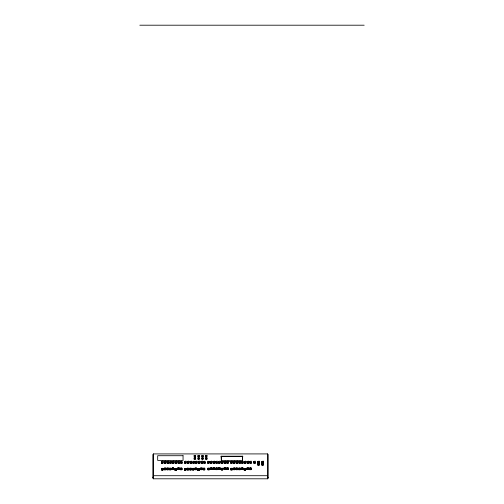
<?xml version="1.0" encoding="UTF-8"?>
<svg xmlns="http://www.w3.org/2000/svg" width="504" height="504" viewBox="0 0 504 504"><rect width="100%" height="100%" fill="white"/><g stroke="black" fill="none" stroke-linecap="round" stroke-linejoin="round"><path stroke-width="0.76" d="M171.404 461.847L171.41 461.481M180.445 461.481L180.451 461.847M194.475 461.847L194.481 461.481M203.515 461.481L203.522 461.847M209.28 461.847L209.292 461.481M221.08 461.481L221.086 461.847M257.632 463.176L257.632 463.554M259.516 463.554L259.516 463.176M261.696 463.189L261.702 463.554M263.586 463.554L263.592 463.189M267.517 478.75L268.191 477.565M153.525 476.431L152.851 477.565L153.525 478.75M242.393 461.103L242.708 456.196L221.073 456.196L221.388 461.103L242.393 461.103L242.708 456.196M267.517 478.8L268.191 478.12L268.191 454.532L267.517 453.915L153.525 453.915L152.851 454.551L152.851 478.12L153.525 478.8L267.517 478.8L267.517 453.852M201.821 456.498L202.104 456.87M201.821 457.878C201.43 458.646 204.114 458.218 202.873 457.777M201.821 459.301C201.43 460.07 204.114 459.642 202.873 459.201M171.354 461.878C169.508 462.949 168.374 460.53 171.392 461.456M180.457 461.456C183.311 460.492 182.404 462.836 180.482 461.872M194.424 461.878C192.578 462.949 191.444 460.53 194.468 461.456M203.534 461.456C206.382 460.492 205.481 462.836 203.559 461.872M209.236 461.878C207.371 462.943 206.262 460.536 209.273 461.456M221.092 461.456C223.959 460.492 223.026 462.836 221.117 461.872M257.645 463.163L259.51 463.163M259.466 463.586L257.67 463.579M261.708 463.163L263.579 463.163M263.567 463.573L261.721 463.573M194.261 456.441L194.418 456.87M194.261 457.821C193.397 458.451 196.207 458.451 195.35 457.821M194.261 459.245C193.397 459.875 196.207 459.875 195.35 459.245M195.187 456.87L195.35 456.441M198.248 456.397L197.889 456.561L198.248 456.87M199.017 456.87L199.301 456.498M198.248 457.777C197.007 458.218 199.691 458.646 199.301 457.878M202.873 456.87L203.257 456.63L202.873 456.397M205.928 456.397L205.569 456.561L205.928 456.87M198.248 459.201C197.007 459.642 199.691 460.07 199.301 459.301M206.703 456.87L206.861 456.441M205.928 457.777C204.593 458.3 207.743 458.558 206.861 457.821M205.928 459.201C204.593 459.724 207.743 459.988 206.861 459.245M139.822 25.2L364.178 25.2M221.073 456.196L221.388 456.58L242.393 456.58M221.073 460.946L242.708 460.946M219.964 467.8L218.509 467.731L218.509 469.432L219.964 469.432L219.964 467.731M225.597 467.788L224.141 467.718L224.141 469.413L225.597 469.413L225.597 467.718M177.805 467.914L179.26 467.914L179.26 469.608L177.805 469.608L177.805 467.914L179.26 467.945M210.596 467.914L212.045 467.914L212.045 469.615L210.596 469.615L210.596 467.914L212.045 467.945M213.205 467.914L214.66 467.914L214.66 469.621L213.205 469.621L213.205 467.914L214.66 467.951M218.509 467.844L219.964 467.895M224.141 467.832L225.597 467.882M228.18 469.495L226.731 469.596L226.731 467.901L228.18 467.901L228.18 469.596M218.509 467.945L219.964 468.002M224.141 467.933L225.597 467.933M226.731 467.933L228.18 467.933M241.403 467.964L242.859 467.958M247.036 467.964L248.491 467.945L247.036 467.832L247.036 469.526L248.491 469.526L248.491 467.832M173.628 468.09L172.173 468.04L173.628 467.926L173.628 469.627L172.173 469.627L172.173 467.926M177.805 468.046L179.26 468.046M195.067 468.071L196.522 468.109M200.699 468.059L202.154 468.096M210.596 468.033L212.045 468.033M213.205 468.04L214.66 468.04M215.838 468.103L217.293 468.121M218.509 468.065L219.964 468.065M226.731 468.033L228.18 468.033M234.94 468.096L233.491 468.021L233.491 469.728L234.94 469.728L234.94 468.021M236.099 468.059L237.554 468.027L237.554 469.728L236.099 469.728L236.099 468.027M249.625 468.121L251.074 468.084M165.709 468.222L164.254 468.229L165.709 468.323M166.868 468.147L168.317 468.185M169.502 468.216L170.957 468.185L170.957 469.873L169.502 469.873L169.502 468.185M172.173 468.197L173.628 468.14M180.388 468.21L181.843 468.229L180.388 468.31M187.148 468.216L188.603 468.216L188.603 469.917L187.148 469.917L187.148 468.216L188.603 468.336M191.211 468.222L189.762 468.222L189.762 469.923L191.211 469.923L191.211 468.222L189.762 468.292M195.067 468.153L196.522 468.197M200.699 468.14L202.154 468.159M209.336 468.21L207.881 468.14L207.881 469.835L209.336 469.835L209.336 468.14M215.838 468.147L217.293 468.203M218.509 468.134L219.964 468.203M233.491 468.185L234.94 468.147M236.099 468.14L237.554 468.191M238.732 468.21L240.188 468.229L238.732 468.31M251.074 468.147L249.625 468.222L251.074 468.285M166.868 468.235L168.317 468.273M169.502 468.298L170.957 468.317L169.502 468.399M172.173 468.329L173.628 468.26M195.067 468.31L196.522 468.254M202.154 468.241L200.699 468.298L202.154 468.424M203.282 468.241L204.737 468.317L203.282 468.367M207.881 468.273L209.336 468.304L207.881 468.411M215.838 468.323L217.293 468.26M218.509 468.336L219.964 468.317M224.141 468.317L225.597 468.317M233.491 468.241L234.94 468.298L233.491 468.43M236.099 468.248L237.554 468.304M161.545 468.405L163 468.367M164.254 468.38L165.709 468.38M166.868 468.386L168.317 468.386M172.173 468.399L173.628 468.399M180.388 468.43L181.843 468.367M187.148 468.342L188.603 468.436M189.762 468.443L191.211 468.348M192.396 468.405L193.851 468.424M195.067 468.374L196.522 468.443M215.838 468.386L217.293 468.386M218.509 468.436L219.964 468.436M221.269 468.361L222.724 468.399M224.141 468.443L225.597 468.443M230.775 468.386L232.231 468.367M236.099 468.43L237.554 468.367M238.732 468.43L240.188 468.367M241.403 468.43L242.859 468.43M245.618 468.418L244.163 468.348L244.163 470.049L245.618 470.049L245.618 468.348M247.036 468.43L248.491 468.43M249.625 468.411L251.074 468.342M161.545 468.449L163 468.468M164.254 468.443L165.709 468.443M166.868 468.449L168.317 468.449M169.502 468.455L170.957 468.455M172.173 468.474L173.628 468.512M174.932 468.468L176.387 468.468M177.805 468.512L179.26 468.512M189.762 468.5L191.211 468.5M192.396 468.455L193.851 468.455M199.282 468.544L197.826 468.544L197.826 470.245L199.282 470.245L199.282 468.544L197.826 468.613L199.282 468.67M210.596 468.5L212.045 468.5M213.205 468.506L214.66 468.506M215.838 468.455L217.293 468.455M218.509 468.525L219.964 468.449M221.269 468.455L222.724 468.455M224.141 468.518L225.597 468.518M226.731 468.5L228.18 468.5M230.775 468.468L232.231 468.468M244.163 468.462L245.618 468.474M161.545 468.55L163 468.607L161.545 468.739M172.173 468.644L173.628 468.632M174.932 468.556L176.387 468.556M177.805 468.638L179.26 468.638M184.439 468.581L185.894 468.581M189.762 468.562L191.211 468.626M195.067 468.626L196.522 468.626M200.699 468.626L202.154 468.626M210.596 468.632L212.045 468.632M213.205 468.638L214.66 468.638M215.838 468.581L217.293 468.581M218.509 468.607L219.964 468.607M224.141 468.594L225.597 468.594M226.731 468.619L228.18 468.619M233.491 468.613L234.94 468.613M236.099 468.619L237.554 468.619M241.403 468.638L242.859 468.562M247.036 468.55L248.491 468.626M249.625 468.607L251.074 468.607M164.254 468.695L165.709 468.695M166.868 468.701L168.317 468.701M172.173 468.72L173.628 468.72M177.805 468.714L179.26 468.714M180.388 468.695L181.843 468.695M189.762 468.701L191.211 468.701M195.067 468.758L196.522 468.758M200.699 468.745L202.154 468.745M207.881 468.739L209.336 468.739M210.596 468.707L212.045 468.707M213.205 468.714L214.66 468.714M215.838 468.707L217.293 468.707M218.509 468.682L219.964 468.682M224.141 468.676L225.597 468.758M226.731 468.695L228.18 468.695M233.491 468.745L234.94 468.745M236.099 468.745L237.554 468.745M238.732 468.695L240.188 468.695M241.403 468.714L242.859 468.714M247.036 468.707L248.491 468.707M249.625 468.733L251.074 468.733M161.545 468.808L163 468.808M164.254 468.827L165.709 468.827M166.868 468.833L168.317 468.833M169.502 468.777L170.957 468.777M172.173 468.802L173.628 468.802M177.805 468.789L179.26 468.789M180.388 468.815L181.843 468.815M187.148 468.808L188.603 468.808M189.762 468.815L191.211 468.827M195.067 468.833L196.522 468.833M197.826 468.764L199.282 468.821M200.699 468.821L202.154 468.821M203.282 468.802L204.737 468.802M210.596 468.789L212.045 468.789M213.205 468.789L214.66 468.789M215.838 468.783L217.293 468.865M218.509 468.852L219.964 468.764M221.269 468.827L222.724 468.827M224.141 468.84L225.597 468.84M226.731 468.852L228.18 468.777M230.775 468.852L232.231 468.852M233.491 468.821L234.94 468.821M236.099 468.827L237.554 468.827M238.732 468.821L240.188 468.821M241.403 468.796L242.859 468.796M247.036 468.789L248.491 468.789M249.625 468.808L251.074 468.808M161.545 468.953L163 468.877M164.254 468.903L165.709 468.903M166.868 468.909L168.317 468.909M169.502 468.903L170.957 468.903M172.173 468.877L173.628 468.959M177.805 468.953L179.26 468.871M180.388 468.89L181.843 468.89M187.148 468.941L188.603 468.941M189.762 468.941L191.211 468.928M192.396 468.89L193.851 468.89M195.067 468.909L196.522 468.909M197.826 468.884L199.282 468.947M200.699 468.903L202.154 468.903M203.282 468.928L204.737 468.928M207.881 468.865L209.336 468.941M210.596 468.947L212.045 468.865M213.205 468.871L214.66 468.953M215.838 468.941L217.293 468.941M218.509 468.934L219.964 468.934M221.269 468.959L222.724 468.959M224.141 468.922L225.597 468.922M226.731 468.934L228.18 468.934M233.491 468.896L234.94 468.896M236.099 468.903L237.554 468.903M238.732 468.896L240.188 468.896M241.403 468.877L242.859 468.959M244.163 468.941L245.618 468.941M247.036 468.865L248.491 468.953M249.625 468.884L251.074 468.966M161.545 469.035L163 469.06M164.254 468.985L165.709 469.06M166.868 468.985L168.317 469.066M169.502 469.06L170.957 468.978M172.173 469.048L173.628 469.048M174.932 469.022L176.387 469.022M177.805 469.035L179.26 469.035M180.388 469.048L181.843 468.972M184.439 469.048L185.894 469.048M187.148 469.016L188.603 469.016M189.762 469.022L191.211 469.022M192.396 469.016L193.851 469.016M195.067 468.991L196.522 468.991M197.826 469.022L199.282 469.022M200.699 468.985L202.154 469.06M203.282 469.004L204.737 469.004M207.881 469.016L209.336 469.016M210.596 469.035L212.045 469.035M213.205 469.035L214.66 469.035M215.838 469.022L217.293 469.022M218.509 469.016L219.964 469.016M221.269 469.035L222.724 469.035M224.141 469.01L225.597 469.01M226.731 469.022L228.18 469.022M230.775 469.048L232.231 468.972M233.491 468.978L234.94 469.06M236.099 469.066L237.554 468.985M238.732 468.972L240.188 469.054M241.403 469.048L242.859 469.048M244.163 469.073L245.618 469.073M247.036 469.035L248.491 469.035M249.625 469.048L251.074 469.048M161.545 469.136L163 469.136M164.254 469.142L165.709 469.142M166.868 469.148L168.317 469.148M169.502 469.136L170.957 469.136M172.173 469.13L173.628 469.13M177.805 469.117L179.26 469.117M180.388 469.13L181.843 469.13M184.439 469.167L185.894 469.167M187.148 469.174L188.603 469.092M189.762 469.098L191.211 469.098M192.396 469.167L193.851 469.092M195.067 469.155L196.522 469.073M197.826 469.136L199.282 469.148M200.699 469.148L202.154 469.148M203.282 469.161L204.737 469.079M207.881 469.098L209.336 469.098M210.596 469.117L212.045 469.117M213.205 469.123L214.66 469.123M215.838 469.104L217.293 469.104M218.509 469.104L219.964 469.104M221.269 469.111L222.724 469.111M224.141 469.092L225.597 469.174M226.731 469.104L228.18 469.104M230.775 469.13L232.231 469.13M233.491 469.142L234.94 469.142M236.099 469.148L237.554 469.148M238.732 469.136L240.188 469.136M241.403 469.13L242.859 469.13M244.163 469.148L245.618 469.148M247.036 469.117L248.491 469.117M249.625 469.13L251.074 469.13M161.545 469.211L163 469.211M164.254 469.23L165.709 469.23M166.868 469.23L168.317 469.23M169.502 469.218L170.957 469.218M172.173 469.211L173.628 469.211M177.805 469.205L179.26 469.205M180.388 469.218L181.843 469.218M184.439 469.243L185.894 469.243M187.148 469.256L188.603 469.256M189.762 469.18L191.211 469.262M192.396 469.249L193.851 469.249M195.067 469.243L196.522 469.243M197.826 469.268L199.282 469.249M200.699 469.23L202.154 469.23M203.282 469.243L204.737 469.243M207.881 469.18L209.336 469.262M210.596 469.199L212.045 469.199M213.205 469.205L214.66 469.205M215.838 469.192L217.293 469.274M218.509 469.186L219.964 469.268M221.269 469.192L222.724 469.274M224.141 469.256L225.597 469.256M226.731 469.186L228.18 469.268M230.775 469.205L232.231 469.205M233.491 469.23L234.94 469.23M236.099 469.23L237.554 469.23M238.732 469.218L240.188 469.218M241.403 469.211L242.859 469.211M244.163 469.224L245.618 469.224M247.036 469.205L248.491 469.205M249.625 469.211L251.074 469.211M161.545 469.293L163 469.375M164.254 469.312L165.709 469.312M166.868 469.319L168.317 469.319M169.502 469.3L170.957 469.388M172.173 469.3L173.628 469.381M174.932 469.306L176.387 469.306M177.805 469.287L179.26 469.369M180.388 469.381L181.843 469.3M184.439 469.325L185.894 469.325M187.148 469.337L188.603 469.337M189.762 469.344L191.211 469.344M192.396 469.331L193.851 469.331M195.067 469.325L196.522 469.325M197.826 469.344L199.282 469.344M200.699 469.312L202.154 469.312M203.282 469.325L204.737 469.325M207.881 469.344L209.336 469.344M210.596 469.369L212.045 469.287M213.205 469.375L214.66 469.287M215.838 469.356L217.293 469.356M218.509 469.35L219.964 469.35M221.269 469.356L222.724 469.356M224.141 469.312L225.597 469.312M226.731 469.356L228.18 469.356M230.775 469.287L232.231 469.375M233.491 469.312L234.94 469.312M236.099 469.319L237.554 469.319M238.732 469.388L240.188 469.3M241.403 469.381L242.859 469.3M244.163 469.306L245.618 469.388M247.036 469.287L248.491 469.369M249.625 469.3L251.074 469.381M161.545 469.457L163 469.457M164.254 469.394L165.709 469.482M166.868 469.482L168.317 469.4M169.502 469.47L170.957 469.47M172.173 469.463L173.628 469.463M174.932 469.47L176.387 469.388M177.805 469.451L179.26 469.451M180.388 469.463L181.843 469.463M184.439 469.482L185.894 469.4M187.148 469.426L188.603 469.426M189.762 469.426L191.211 469.426M192.396 469.413L193.851 469.413M195.067 469.407L196.522 469.407M197.826 469.419L199.282 469.419M200.699 469.482L202.154 469.4M203.282 469.407L204.737 469.407M207.881 469.432L209.336 469.432M210.596 469.451L212.045 469.451M213.205 469.457L214.66 469.457M215.838 469.438L217.293 469.438M221.269 469.445L222.724 469.445M226.731 469.438L228.18 469.438M230.775 469.457L232.231 469.457M233.491 469.394L234.94 469.482M236.099 469.482L237.554 469.4M238.732 469.47L240.188 469.47M241.403 469.463L242.859 469.463M244.163 469.47L245.618 469.47M247.036 469.426L248.491 469.426M249.625 469.463L251.074 469.463M161.545 469.539L163 469.539M164.254 469.564L165.709 469.564M166.868 469.571L168.317 469.571M169.502 469.552L170.957 469.552M172.173 469.545L173.628 469.545M174.932 469.552L176.387 469.552M177.805 469.507L179.26 469.507M180.388 469.552L181.843 469.552M184.439 469.571L185.894 469.571M187.148 469.507L188.603 469.589M189.762 469.596L191.211 469.514M192.396 469.495L193.851 469.583M195.067 469.495L196.522 469.577M197.826 469.583L199.282 469.501M203.282 469.577L204.737 469.495M207.881 469.514L209.336 469.596M210.596 469.533L212.045 469.533M213.205 469.539L214.66 469.539M215.838 469.583L217.293 469.52M221.269 469.526L222.724 469.526M230.775 469.539L232.231 469.539M233.491 469.564L234.94 469.564M236.099 469.571L237.554 469.571M238.732 469.552L240.188 469.552M244.163 469.552L245.618 469.552M249.625 469.545L251.074 469.545M161.545 469.627L163 469.627M164.254 469.646L165.709 469.646M166.868 469.652L168.317 469.652M169.502 469.634L170.957 469.634M174.932 469.64L176.387 469.64M180.388 469.69L181.843 469.634M184.439 469.652L185.894 469.652M187.148 469.678L188.603 469.678M189.762 469.678L191.211 469.678M192.396 469.665L193.851 469.665M195.067 469.659L196.522 469.659M197.826 469.665L199.282 469.665M203.282 469.659L204.737 469.659M207.881 469.678L209.336 469.678M221.269 469.615L222.724 469.696M230.775 469.627L232.231 469.627M233.491 469.646L234.94 469.646M236.099 469.652L237.554 469.652M238.732 469.634L240.188 469.634M244.163 469.64L245.618 469.64M249.625 469.608L251.074 469.608M161.545 469.791L163 469.709M164.254 469.728L165.709 469.728M166.868 469.734L168.317 469.734M169.502 469.778L170.957 469.715M174.932 469.81L176.387 469.722M184.439 469.734L185.894 469.734M187.148 469.76L188.603 469.76M189.762 469.766L191.211 469.766M192.396 469.747L193.851 469.747M197.826 469.747L199.282 469.747M203.282 469.741L204.737 469.804M207.881 469.734L209.336 469.734M221.269 469.778L222.724 469.778M230.775 469.709L232.231 469.791L230.775 469.848M244.163 469.804L245.618 469.722M174.932 469.892L176.387 469.892M184.439 469.904L185.894 469.822M187.148 469.841L188.603 469.841M189.762 469.848L191.211 469.848M192.396 469.829L193.851 469.886M197.826 469.835L199.282 469.835M221.269 469.86L222.724 469.86M244.163 469.892L245.618 469.892M174.932 469.974L176.387 469.974M184.439 469.986L185.894 469.986M197.826 469.917L199.282 469.999M244.163 469.974L245.618 469.974M174.932 470.056L176.387 470.056M184.439 470.043L185.894 470.043M197.826 470.087L199.282 470.087M197.826 470.169L199.282 470.169M153.525 475.707L267.517 475.707M221.388 456.58L221.388 461.103M202.154 468.027L202.154 469.722L200.699 469.722L200.699 468.027M196.522 468.033L196.522 469.741L195.067 469.741L195.067 468.033M153.525 453.852L153.525 478.8M161.286 461.462C161.86 463.938 165.419 459.906 161.305 461.45M161.545 463.302L162.937 463.365L161.545 463.302M164.027 461.462C164.562 463.894 168.097 459.963 164.058 461.437M164.285 463.302L165.671 463.365L164.285 463.302M166.774 461.462C167.246 463.85 170.894 460.051 166.805 461.437M167.032 463.302L168.418 463.365L167.032 463.302M169.779 463.302L171.165 463.365L169.779 463.302M172.248 461.462C172.708 463.863 176.406 459.995 172.267 461.45M172.507 463.302L173.893 463.365L172.507 463.302M174.976 461.462C175.512 463.894 179.052 459.963 175.008 461.437M175.234 463.302L176.621 463.365L175.234 463.302M177.736 461.462C178.328 463.945 181.768 459.881 177.767 461.437M177.994 463.302L179.386 463.365L177.994 463.302M180.709 463.302L182.095 463.365L180.709 463.302M184.363 461.462C184.936 463.938 188.49 459.906 184.382 461.45M184.621 463.302L186.007 463.365L184.621 463.302M187.097 461.462C187.639 463.894 191.173 459.963 187.129 461.437M187.356 463.302L188.748 463.365L187.356 463.302M189.844 461.462C190.317 463.85 193.971 460.051 189.876 461.437M190.102 463.302L191.495 463.365L190.102 463.302M194.059 455.49L195.571 455.559L194.059 455.49M194.059 456.876L195.571 456.945L194.059 456.876M194.059 458.3L195.571 458.369L194.059 458.3M192.849 463.302L194.242 463.365L192.849 463.302M195.319 461.462C195.785 463.863 199.483 459.995 195.338 461.45M197.889 455.49L199.401 455.559L197.889 455.49M197.889 456.876L199.401 456.945L197.889 456.876M195.577 463.302L196.969 463.365L195.577 463.302M197.889 458.3L199.401 458.369L197.889 458.3M198.047 461.462C198.589 463.894 202.129 459.963 198.085 461.437M198.311 463.302L199.697 463.365L198.311 463.302M201.745 455.49L203.257 455.559L201.745 455.49M201.745 456.876L203.257 456.945L201.745 456.876M201.745 458.3L203.257 458.369L201.745 458.3M200.812 461.462C201.405 463.945 204.844 459.881 200.844 461.437M201.071 463.302L202.457 463.365L201.071 463.302M205.569 455.49L207.087 455.559L205.569 455.49M205.569 456.876L207.087 456.945L205.569 456.876M203.786 463.302L205.172 463.365L203.786 463.302M205.569 458.3L207.087 458.369L205.569 458.3M207.661 463.302L209.047 463.365L207.661 463.302M210.137 461.462C210.653 463.888 214.25 459.976 210.143 461.456M210.395 463.302L211.781 463.365L210.395 463.302M212.883 461.462C213.368 463.882 217.035 459.969 212.89 461.456M213.142 463.302L214.528 463.365L213.142 463.302M215.63 461.462C216.071 463.919 219.801 459.995 215.649 461.45M215.888 463.302L217.274 463.365L215.888 463.302M218.358 461.462C218.862 463.938 222.422 460.026 218.389 461.437M218.616 463.302L220.002 463.365L218.616 463.302M221.344 463.302L222.737 463.365L221.344 463.302M223.845 461.462C224.349 463.882 227.94 460.007 223.883 461.437M224.11 463.302L225.496 463.365L224.11 463.302M226.561 461.462C227.153 463.945 230.593 459.881 226.592 461.437M226.825 463.302L228.211 463.365L226.825 463.302M230.448 461.462C230.958 463.882 234.574 459.976 230.46 461.456M230.712 463.302L232.098 463.365L230.712 463.302M233.188 461.462C233.762 463.938 237.315 459.906 233.207 461.45M233.447 463.302L234.833 463.365L233.447 463.302M235.935 461.462C236.527 463.945 239.967 459.881 235.966 461.437M236.193 463.302L237.579 463.365L236.193 463.302M238.682 461.462C239.224 463.894 242.758 459.963 238.713 461.437M238.94 463.302L240.326 463.365L238.94 463.302M241.41 461.462C241.914 463.882 245.498 460.007 241.441 461.437M241.668 463.302L243.054 463.365L241.668 463.302M244.138 461.462C244.585 463.919 248.308 459.995 244.157 461.45M244.396 463.302L245.788 463.365L244.396 463.302M246.897 461.462C247.363 463.863 251.061 459.995 246.916 461.45M247.162 463.302L248.548 463.365L247.162 463.302M249.612 461.462C250.104 463.863 253.707 460.039 249.644 461.437M249.871 463.302L251.263 463.365L249.871 463.302M253.594 461.462C254.085 463.882 257.752 459.969 253.607 461.456M253.846 463.302L255.238 463.365L253.846 463.302M257.632 461.462C258.136 463.882 261.727 460.007 257.67 461.437M257.632 462.326C258.256 464.82 261.639 460.744 257.651 462.307M257.632 464.001C258.212 466.446 261.683 462.54 257.67 463.982M257.632 464.896C258.212 467.34 261.683 463.434 257.67 464.877M261.702 461.462C262.143 463.919 265.873 459.995 261.721 461.45M261.702 462.326C262.137 464.713 265.904 460.858 261.721 462.307M261.702 464.001C262.2 466.395 265.81 462.559 261.721 463.989M261.702 464.896C262.112 467.334 265.885 463.459 261.721 464.883M161.368 462.577L163.12 462.634L161.368 462.577M164.102 462.577L165.86 462.634L164.102 462.577M166.849 462.577L168.607 462.634L166.849 462.577M169.596 462.577L171.354 462.634L169.596 462.577M172.324 462.577L174.082 462.634L172.324 462.577M175.052 462.577L176.809 462.634L175.052 462.577M177.817 462.577L179.569 462.634L177.817 462.577M180.526 462.577L182.284 462.634L180.526 462.577M184.439 462.577L186.197 462.634L184.439 462.577M187.179 462.577L188.931 462.634L187.179 462.577M189.926 462.577L191.678 462.634L189.926 462.577M192.673 462.577L194.424 462.634L192.673 462.577M195.401 462.577L197.152 462.634L195.401 462.577M198.129 462.577L199.886 462.634L198.129 462.577M200.888 462.577L202.646 462.634L200.888 462.577M203.603 462.577L205.361 462.634L203.603 462.577M207.478 462.577L209.236 462.634L207.478 462.577M210.212 462.577L211.97 462.634L210.212 462.577M212.959 462.577L214.717 462.634L212.959 462.577M215.706 462.577L217.463 462.634L215.706 462.577M218.434 462.577L220.191 462.634L218.434 462.577M221.168 462.577L222.919 462.634L221.168 462.577M223.927 462.577L225.685 462.634L223.927 462.577M226.643 462.577L228.4 462.634L226.643 462.577M230.53 462.577L232.287 462.634L230.53 462.577M233.264 462.577L235.022 462.634L233.264 462.577M236.011 462.577L237.768 462.634L236.011 462.577M238.757 462.577L240.515 462.634L238.757 462.577M241.485 462.577L243.243 462.634L241.485 462.577M244.219 462.577L245.971 462.634L244.219 462.577M246.979 462.577L248.737 462.634L246.979 462.577M249.694 462.577L251.446 462.634L249.694 462.577M253.669 462.577L255.421 462.634L253.669 462.577M183.053 455.717L157.683 455.717L157.683 460.385L183.053 460.385L183.053 455.717M242.859 467.838L241.403 467.876L241.403 469.545L242.859 469.545L242.859 467.838M217.293 467.989L215.838 468.021L215.838 469.678L217.293 469.678L217.293 467.989M251.074 468.014L249.625 468.014L249.625 469.703L251.074 469.703L251.074 468.014M165.709 468.109L164.254 468.109L164.254 469.81L165.709 469.81L165.709 468.109M168.317 468.109L166.868 468.109L166.868 469.816L168.317 469.816L168.317 468.109M181.843 468.128L180.388 468.096L180.388 469.791L181.843 469.791L181.843 468.096M240.188 468.096L238.732 468.096L238.732 469.791L240.188 469.791L240.188 468.096M204.737 468.21L203.282 468.21L203.282 469.898L204.737 469.898L204.737 468.21M163 468.336L161.545 468.336L161.545 470.03L163 470.03L163 468.336M193.851 468.292L192.396 468.329L192.396 469.986L193.851 469.986L193.851 468.292M222.724 468.235L221.269 468.273L221.269 469.942L222.724 469.942L222.724 468.235M232.231 468.254L230.775 468.285L230.775 469.949L232.231 469.949L232.231 468.254M176.387 468.43L174.932 468.43L174.932 470.137L176.387 470.137L176.387 468.43M185.894 468.449L184.439 468.481L184.439 470.144L185.894 470.144L185.894 468.449M176.387 469.155L174.932 469.155L176.387 469.23M202.154 469.564L200.699 469.564L202.154 469.621M163 469.873L161.545 469.873L163 469.93"/></g></svg>
